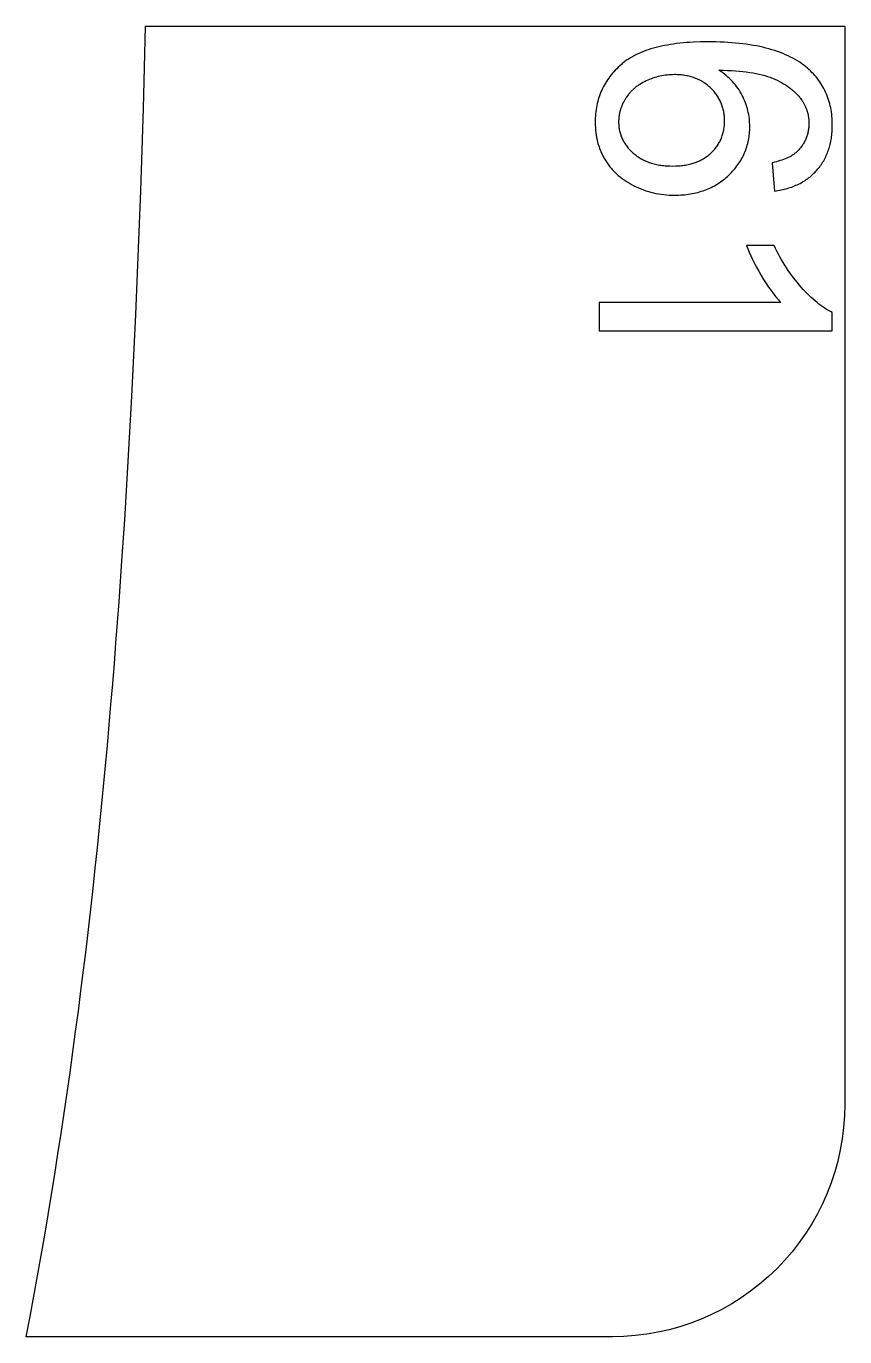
# Model space of a CAD drawing. Extents: x -8894 to -3022, y 6798 to 8329.
# Drawn here: x -5151.3 to -4975.2, y 6798.1 to 7080.1 of the extents above; entities that cross this region are included whole.
import ezdxf

# ---------------------------------------------------------------- set-up
doc = ezdxf.new("R2010")
doc.units = 0
doc.layers.add('LAYER_03', color=7, linetype='CONTINUOUS')
doc.layers.add('STEVILKE', color=7, linetype='CONTINUOUS')

msp = doc.modelspace()

# ---------------------------------------------------------------- linework, layer by layer
at = {"layer": 'LAYER_03'}
msp.add_lwpolyline([(-5025.18, 6798.07), (-5151.27, 6798.07), (-5150.44, 6802.43), (-5149.63, 6806.8), (-5148.83, 6811.17), (-5148.06, 6815.55), (-5147.3, 6819.92), (-5146.56, 6824.3), (-5145.83, 6828.67), (-5145.13, 6833.05), (-5144.44, 6837.43), (-5143.76, 6841.81), (-5143.11, 6846.19), (-5142.47, 6850.58), (-5141.84, 6854.97), (-5141.23, 6859.35), (-5140.64, 6863.74), (-5140.06, 6868.13), (-5139.5, 6872.52), (-5138.95, 6876.92), (-5138.41, 6881.31), (-5137.89, 6885.71), (-5137.39, 6890.1), (-5136.89, 6894.5), (-5136.42, 6898.9), (-5135.95, 6903.3), (-5135.5, 6907.7), (-5135.06, 6912.1), (-5134.63, 6916.51), (-5134.21, 6920.91), (-5133.81, 6925.32), (-5133.42, 6929.73), (-5133.04, 6934.13), (-5132.67, 6938.54), (-5132.31, 6942.95), (-5131.96, 6947.36), (-5131.62, 6951.78), (-5131.3, 6956.19), (-5130.98, 6960.6), (-5130.67, 6965.02), (-5130.09, 6973.85), (-5129.54, 6982.69), (-5129.03, 6991.53), (-5128.56, 7000.37), (-5128.11, 7009.21), (-5127.7, 7018.06), (-5127.32, 7026.91), (-5126.97, 7035.77), (-5126.65, 7044.62), (-5126.35, 7053.48), (-5126.07, 7062.34), (-5125.82, 7071.2), (-5125.59, 7080.07), (-4975.18, 7080.07), (-4975.18, 6848.07, -0.414214)], format="xyb", close=True, dxfattribs=at)
at = {"layer": 'STEVILKE'}
for p, q in [((-5020.03, 7067.03), (-5020.17, 7066.92)), ((-5019.88, 7067.14), (-5020.03, 7067.03)), ((-5019.73, 7067.25), (-5019.88, 7067.14)), ((-5019.58, 7067.36), (-5019.73, 7067.25)), ((-5019.26, 7067.56), (-5019.58, 7067.36)), ((-5018.94, 7067.76), (-5019.26, 7067.56)), ((-5018.61, 7067.95), (-5018.94, 7067.76)), ((-5018.26, 7068.13), (-5018.61, 7067.95)), ((-5017.9, 7068.3), (-5018.26, 7068.13)), ((-5017.54, 7068.46), (-5017.9, 7068.3)), ((-5017.17, 7068.62), (-5017.54, 7068.46)), ((-5016.81, 7068.76), (-5017.17, 7068.62)), ((-5016.44, 7068.89), (-5016.81, 7068.76)), ((-5016.07, 7069.01), (-5016.44, 7068.89)), ((-5015.69, 7069.12), (-5016.07, 7069.01)), ((-5015.32, 7069.22), (-5015.69, 7069.12)), ((-5014.94, 7069.31), (-5015.32, 7069.22)), ((-5014.56, 7069.39), (-5014.94, 7069.31)), ((-5014.17, 7069.46), (-5014.56, 7069.39)), ((-5013.79, 7069.52), (-5014.17, 7069.46)), ((-5013.4, 7069.56), (-5013.79, 7069.52)), ((-5013.01, 7069.6), (-5013.4, 7069.56)), ((-5012.62, 7069.63), (-5013.01, 7069.6)), ((-5012.23, 7069.64), (-5012.62, 7069.63)), ((-5011.84, 7069.65), (-5012.23, 7069.64)), ((-5011.54, 7069.65), (-5011.84, 7069.65)), ((-5011.24, 7069.64), (-5011.54, 7069.65)), ((-5010.94, 7069.62), (-5011.24, 7069.64)), ((-5010.66, 7069.6), (-5010.94, 7069.62)), ((-5010.37, 7069.58), (-5010.66, 7069.6)), ((-5010.09, 7069.55), (-5010.37, 7069.58)), ((-5009.81, 7069.51), (-5010.09, 7069.55)), ((-5009.53, 7069.47), (-5009.81, 7069.51)), ((-5009.26, 7069.42), (-5009.53, 7069.47)), ((-5008.99, 7069.37), (-5009.26, 7069.42)), ((-5008.73, 7069.31), (-5008.99, 7069.37)), ((-5008.47, 7069.24), (-5008.73, 7069.31)), ((-5008.21, 7069.17), (-5008.47, 7069.24)), ((-5007.96, 7069.09), (-5008.21, 7069.17)), ((-5007.71, 7069.01), (-5007.96, 7069.09)), ((-5007.46, 7068.92), (-5007.71, 7069.01)), ((-5007.22, 7068.83), (-5007.46, 7068.92)), ((-5006.98, 7068.73), (-5007.22, 7068.83)), ((-5006.74, 7068.63), (-5006.98, 7068.73)), ((-5006.51, 7068.52), (-5006.74, 7068.63)), ((-5006.28, 7068.4), (-5006.51, 7068.52)), ((-5006.06, 7068.28), (-5006.28, 7068.4)), ((-5005.84, 7068.15), (-5006.06, 7068.28)), ((-5005.62, 7068.02), (-5005.84, 7068.15)), ((-5005.41, 7067.88), (-5005.62, 7068.02)), ((-5005.2, 7067.74), (-5005.41, 7067.88)), ((-5004.99, 7067.59), (-5005.2, 7067.74)), ((-5004.79, 7067.43), (-5004.99, 7067.59)), ((-5004.59, 7067.27), (-5004.79, 7067.43)), ((-5004.39, 7067.1), (-5004.59, 7067.27)), ((-5004.2, 7066.93), (-5004.39, 7067.1)), ((-5004.01, 7066.75), (-5004.2, 7066.93)), ((-5022.5, 7064.23), (-5022.67, 7063.93)), ((-5022.32, 7064.54), (-5022.5, 7064.23)), ((-5022.22, 7064.69), (-5022.32, 7064.54)), ((-5022.12, 7064.83), (-5022.22, 7064.69)), ((-5022.02, 7064.98), (-5022.12, 7064.83)), ((-5021.92, 7065.12), (-5022.02, 7064.98)), ((-5021.81, 7065.27), (-5021.92, 7065.12)), ((-5021.7, 7065.41), (-5021.81, 7065.27)), ((-5021.59, 7065.54), (-5021.7, 7065.41)), ((-5021.47, 7065.68), (-5021.59, 7065.54)), ((-5021.35, 7065.81), (-5021.47, 7065.68)), ((-5021.23, 7065.94), (-5021.35, 7065.81)), ((-5021.11, 7066.07), (-5021.23, 7065.94)), ((-5020.98, 7066.2), (-5021.11, 7066.07)), ((-5020.86, 7066.32), (-5020.98, 7066.2)), ((-5020.73, 7066.45), (-5020.86, 7066.32)), ((-5020.59, 7066.57), (-5020.73, 7066.45)), ((-5020.45, 7066.69), (-5020.59, 7066.57)), ((-5020.32, 7066.8), (-5020.45, 7066.69)), ((-5020.17, 7066.92), (-5020.32, 7066.8)), ((-5003.83, 7066.57), (-5004.01, 7066.75)), ((-5003.65, 7066.38), (-5003.83, 7066.57)), ((-5003.48, 7066.2), (-5003.65, 7066.38)), ((-5003.31, 7066.01), (-5003.48, 7066.2)), ((-5003.15, 7065.81), (-5003.31, 7066.01)), ((-5003, 7065.62), (-5003.15, 7065.81)), ((-5002.85, 7065.42), (-5003, 7065.62)), ((-5002.71, 7065.22), (-5002.85, 7065.42)), ((-5002.57, 7065.02), (-5002.71, 7065.22)), ((-5002.44, 7064.82), (-5002.57, 7065.02)), ((-5002.32, 7064.61), (-5002.44, 7064.82)), ((-5002.2, 7064.4), (-5002.32, 7064.61)), ((-5002.08, 7064.19), (-5002.2, 7064.4)), ((-5001.98, 7063.97), (-5002.08, 7064.19)), ((-5023.62, 7061.42), (-5023.65, 7061.26)), ((-5023.58, 7061.58), (-5023.62, 7061.42)), ((-5023.54, 7061.74), (-5023.58, 7061.58)), ((-5023.5, 7061.9), (-5023.54, 7061.74)), ((-5023.45, 7062.06), (-5023.5, 7061.9)), ((-5023.41, 7062.21), (-5023.45, 7062.06)), ((-5023.35, 7062.37), (-5023.41, 7062.21)), ((-5023.3, 7062.53), (-5023.35, 7062.37)), ((-5023.24, 7062.69), (-5023.3, 7062.53)), ((-5023.12, 7063), (-5023.24, 7062.69)), ((-5022.98, 7063.31), (-5023.12, 7063)), ((-5022.83, 7063.62), (-5022.98, 7063.31)), ((-5022.67, 7063.93), (-5022.83, 7063.62)), ((-5001.87, 7063.76), (-5001.98, 7063.97)), ((-5001.78, 7063.54), (-5001.87, 7063.76)), ((-5001.69, 7063.32), (-5001.78, 7063.54)), ((-5001.6, 7063.09), (-5001.69, 7063.32)), ((-5001.52, 7062.87), (-5001.6, 7063.09)), ((-5001.45, 7062.64), (-5001.52, 7062.87)), ((-5001.38, 7062.41), (-5001.45, 7062.64)), ((-5001.32, 7062.17), (-5001.38, 7062.41)), ((-5001.27, 7061.93), (-5001.32, 7062.17)), ((-5001.22, 7061.7), (-5001.27, 7061.93)), ((-5001.17, 7061.45), (-5001.22, 7061.7)), ((-5001.14, 7061.21), (-5001.17, 7061.45)), ((-5023.82, 7059.95), (-5023.83, 7059.79)), ((-5023.83, 7059.79), (-5023.83, 7059.62)), ((-5023.83, 7059.62), (-5023.83, 7059.46)), ((-5023.83, 7059.46), (-5023.83, 7059.22)), ((-5023.83, 7059.22), (-5023.82, 7058.98)), ((-5023.81, 7060.12), (-5023.82, 7059.95)), ((-5023.82, 7058.98), (-5023.81, 7058.74)), ((-5023.8, 7060.28), (-5023.81, 7060.12)), ((-5023.81, 7058.74), (-5023.78, 7058.5)), ((-5023.78, 7060.45), (-5023.8, 7060.28)), ((-5023.76, 7060.61), (-5023.78, 7060.45)), ((-5023.78, 7058.5), (-5023.76, 7058.27)), ((-5023.74, 7060.77), (-5023.76, 7060.61)), ((-5023.71, 7060.93), (-5023.74, 7060.77)), ((-5023.69, 7061.1), (-5023.71, 7060.93)), ((-5023.65, 7061.26), (-5023.69, 7061.1)), ((-5001.1, 7060.96), (-5001.14, 7061.21)), ((-5001.08, 7060.72), (-5001.1, 7060.96)), ((-5001.1, 7058.42), (-5001.08, 7058.67)), ((-5001.06, 7060.46), (-5001.08, 7060.72)), ((-5001.08, 7058.67), (-5001.06, 7058.92)), ((-5001.04, 7060.21), (-5001.06, 7060.46)), ((-5001.06, 7058.92), (-5001.04, 7059.18)), ((-5001.03, 7059.95), (-5001.04, 7060.21)), ((-5001.04, 7059.18), (-5001.03, 7059.44)), ((-5001.03, 7059.7), (-5001.03, 7059.95)), ((-5001.03, 7059.44), (-5001.03, 7059.7)), ((-5023.76, 7058.27), (-5023.72, 7058.04)), ((-5023.72, 7058.04), (-5023.68, 7057.81)), ((-5023.68, 7057.81), (-5023.64, 7057.58)), ((-5023.64, 7057.58), (-5023.59, 7057.36)), ((-5023.59, 7057.36), (-5023.53, 7057.14)), ((-5023.53, 7057.14), (-5023.46, 7056.91)), ((-5023.46, 7056.91), (-5023.39, 7056.7)), ((-5023.39, 7056.7), (-5023.32, 7056.48)), ((-5023.32, 7056.48), (-5023.23, 7056.27)), ((-5023.23, 7056.27), (-5023.14, 7056.05)), ((-5023.14, 7056.05), (-5023.05, 7055.84)), ((-5023.05, 7055.84), (-5022.95, 7055.64)), ((-5001.98, 7055.43), (-5001.87, 7055.65)), ((-5001.87, 7055.65), (-5001.78, 7055.86)), ((-5001.78, 7055.86), (-5001.69, 7056.08)), ((-5001.69, 7056.08), (-5001.6, 7056.3)), ((-5001.6, 7056.3), (-5001.52, 7056.53)), ((-5001.52, 7056.53), (-5001.45, 7056.75)), ((-5001.45, 7056.75), (-5001.38, 7056.98)), ((-5001.38, 7056.98), (-5001.32, 7057.22)), ((-5001.32, 7057.22), (-5001.27, 7057.45)), ((-5001.27, 7057.45), (-5001.22, 7057.69)), ((-5001.22, 7057.69), (-5001.17, 7057.93)), ((-5001.17, 7057.93), (-5001.14, 7058.17)), ((-5001.14, 7058.17), (-5001.1, 7058.42)), ((-5022.95, 7055.64), (-5022.84, 7055.43)), ((-5022.84, 7055.43), (-5022.73, 7055.23)), ((-5022.73, 7055.23), (-5022.61, 7055.03)), ((-5022.61, 7055.03), (-5022.48, 7054.83)), ((-5022.48, 7054.83), (-5022.35, 7054.63)), ((-5022.35, 7054.63), (-5022.21, 7054.44)), ((-5022.21, 7054.44), (-5022.07, 7054.24)), ((-5022.07, 7054.24), (-5021.92, 7054.05)), ((-5021.92, 7054.05), (-5021.76, 7053.86)), ((-5021.76, 7053.86), (-5021.6, 7053.68)), ((-5021.6, 7053.68), (-5021.43, 7053.49)), ((-5021.43, 7053.49), (-5021.26, 7053.31)), ((-5021.26, 7053.31), (-5021.08, 7053.13)), ((-5021.08, 7053.13), (-5020.89, 7052.95)), ((-5020.89, 7052.95), (-5020.7, 7052.78)), ((-5004.01, 7052.74), (-5003.83, 7052.92)), ((-5003.83, 7052.92), (-5003.65, 7053.09)), ((-5003.65, 7053.09), (-5003.48, 7053.27)), ((-5003.48, 7053.27), (-5003.31, 7053.46)), ((-5003.31, 7053.46), (-5003.15, 7053.64)), ((-5003.15, 7053.64), (-5003, 7053.83)), ((-5003, 7053.83), (-5002.85, 7054.02)), ((-5002.85, 7054.02), (-5002.71, 7054.21)), ((-5002.71, 7054.21), (-5002.57, 7054.41)), ((-5002.57, 7054.41), (-5002.44, 7054.61)), ((-5002.44, 7054.61), (-5002.32, 7054.81)), ((-5002.32, 7054.81), (-5002.2, 7055.01)), ((-5002.2, 7055.01), (-5002.08, 7055.22)), ((-5002.08, 7055.22), (-5001.98, 7055.43)), ((-5020.7, 7052.78), (-5020.5, 7052.6)), ((-5020.5, 7052.6), (-5020.3, 7052.44)), ((-5020.3, 7052.44), (-5020.09, 7052.28)), ((-5020.09, 7052.28), (-5019.88, 7052.12)), ((-5019.88, 7052.12), (-5019.66, 7051.97)), ((-5019.66, 7051.97), (-5019.44, 7051.83)), ((-5019.44, 7051.83), (-5019.22, 7051.69)), ((-5019.22, 7051.69), (-5018.99, 7051.55)), ((-5018.99, 7051.55), (-5018.76, 7051.43)), ((-5018.76, 7051.43), (-5018.52, 7051.3)), ((-5018.52, 7051.3), (-5018.28, 7051.19)), ((-5018.28, 7051.19), (-5018.03, 7051.07)), ((-5018.03, 7051.07), (-5017.78, 7050.97)), ((-5017.78, 7050.97), (-5017.52, 7050.87)), ((-5017.52, 7050.87), (-5017.26, 7050.77)), ((-5017.26, 7050.77), (-5017, 7050.68)), ((-5017, 7050.68), (-5016.73, 7050.6)), ((-5016.73, 7050.6), (-5016.46, 7050.52)), ((-5016.46, 7050.52), (-5016.18, 7050.44)), ((-5016.18, 7050.44), (-5015.9, 7050.37)), ((-5015.9, 7050.37), (-5015.61, 7050.31)), ((-5015.61, 7050.31), (-5015.32, 7050.25)), ((-5015.32, 7050.25), (-5015.03, 7050.2)), ((-5015.03, 7050.2), (-5014.73, 7050.16)), ((-5014.73, 7050.16), (-5014.43, 7050.12)), ((-5014.43, 7050.12), (-5014.12, 7050.08)), ((-5014.12, 7050.08), (-5013.8, 7050.05)), ((-5013.8, 7050.05), (-5013.49, 7050.03)), ((-5013.49, 7050.03), (-5013.17, 7050.01)), ((-5013.17, 7050.01), (-5012.84, 7049.99)), ((-5011.54, 7049.99), (-5011.22, 7050.01)), ((-5011.22, 7050.01), (-5010.92, 7050.03)), ((-5010.92, 7050.03), (-5010.61, 7050.05)), ((-5010.61, 7050.05), (-5010.31, 7050.08)), ((-5010.31, 7050.08), (-5010.02, 7050.11)), ((-5010.02, 7050.11), (-5009.72, 7050.15)), ((-5009.72, 7050.15), (-5009.44, 7050.2)), ((-5009.44, 7050.2), (-5009.15, 7050.25)), ((-5009.15, 7050.25), (-5008.87, 7050.31)), ((-5008.87, 7050.31), (-5008.6, 7050.37)), ((-5008.6, 7050.37), (-5008.33, 7050.44)), ((-5008.33, 7050.44), (-5008.06, 7050.51)), ((-5008.06, 7050.51), (-5007.8, 7050.59)), ((-5007.8, 7050.59), (-5007.55, 7050.67)), ((-5007.55, 7050.67), (-5007.29, 7050.76)), ((-5007.29, 7050.76), (-5007.04, 7050.86)), ((-5007.04, 7050.86), (-5006.8, 7050.96)), ((-5006.8, 7050.96), (-5006.56, 7051.06)), ((-5006.56, 7051.06), (-5006.32, 7051.17)), ((-5006.32, 7051.17), (-5006.09, 7051.29)), ((-5006.09, 7051.29), (-5005.87, 7051.41)), ((-5005.87, 7051.41), (-5005.64, 7051.53)), ((-5005.64, 7051.53), (-5005.42, 7051.67)), ((-5005.42, 7051.67), (-5005.21, 7051.8)), ((-5005.21, 7051.8), (-5005, 7051.95)), ((-5005, 7051.95), (-5004.79, 7052.1)), ((-5004.79, 7052.1), (-5004.59, 7052.25)), ((-5004.59, 7052.25), (-5004.4, 7052.41)), ((-5004.4, 7052.41), (-5004.2, 7052.57)), ((-5004.2, 7052.57), (-5004.01, 7052.74)), ((-5012.84, 7049.99), (-5012.18, 7049.98)), ((-5012.18, 7049.98), (-5011.54, 7049.99))]:
    msp.add_line(p, q, dxfattribs=at)
for points in [[(-4990.3, 7044.6), (-4989.93, 7044.65), (-4989.58, 7044.7), (-4989.22, 7044.76), (-4988.88, 7044.83), (-4988.54, 7044.9), (-4988.2, 7044.98), (-4987.87, 7045.07), (-4987.54, 7045.16), (-4987.22, 7045.26), (-4986.9, 7045.36), (-4986.59, 7045.47), (-4986.28, 7045.58), (-4985.98, 7045.7), (-4985.68, 7045.83), (-4985.39, 7045.96), (-4985.1, 7046.1), (-4984.81, 7046.24), (-4984.54, 7046.39), (-4984.26, 7046.55), (-4984, 7046.71), (-4983.73, 7046.88), (-4983.47, 7047.05), (-4983.22, 7047.23), (-4982.97, 7047.42), (-4982.73, 7047.61), (-4982.49, 7047.81), (-4982.26, 7048.01), (-4982.03, 7048.22), (-4981.8, 7048.43), (-4981.58, 7048.65), (-4981.37, 7048.88), (-4981.16, 7049.11), (-4980.96, 7049.35), (-4980.76, 7049.59), (-4980.57, 7049.84), (-4980.39, 7050.09), (-4980.21, 7050.34), (-4980.04, 7050.6), (-4979.87, 7050.86), (-4979.71, 7051.13), (-4979.56, 7051.4), (-4979.42, 7051.67), (-4979.28, 7051.95), (-4979.15, 7052.24), (-4979.02, 7052.52), (-4978.9, 7052.82), (-4978.79, 7053.11), (-4978.68, 7053.41), (-4978.58, 7053.72), (-4978.49, 7054.02), (-4978.4, 7054.34), (-4978.32, 7054.65), (-4978.25, 7054.97), (-4978.18, 7055.3), (-4978.12, 7055.63), (-4978.06, 7055.96), (-4978.01, 7056.3), (-4977.97, 7056.64), (-4977.94, 7056.98), (-4977.91, 7057.33), (-4977.88, 7057.69), (-4977.87, 7058.05), (-4977.86, 7058.41), (-4977.86, 7058.78), (-4977.86, 7059.27), (-4977.88, 7059.75), (-4977.91, 7060.23), (-4977.94, 7060.7), (-4977.99, 7061.17), (-4978.06, 7061.63), (-4978.13, 7062.08), (-4978.21, 7062.53), (-4978.31, 7062.97), (-4978.41, 7063.4), (-4978.53, 7063.83), (-4978.66, 7064.25), (-4978.8, 7064.67), (-4978.95, 7065.07), (-4979.11, 7065.48), (-4979.29, 7065.87), (-4979.47, 7066.26), (-4979.67, 7066.65), (-4979.87, 7067.02), (-4980.09, 7067.39), (-4980.32, 7067.76), (-4980.56, 7068.12), (-4980.81, 7068.47), (-4981.08, 7068.82), (-4981.35, 7069.15), (-4981.64, 7069.49), (-4981.93, 7069.81), (-4982.24, 7070.13), (-4982.56, 7070.45), (-4982.89, 7070.76), (-4983.23, 7071.06), (-4983.58, 7071.35), (-4984, 7071.68), (-4984.43, 7072), (-4984.88, 7072.31), (-4985.35, 7072.61), (-4985.83, 7072.89), (-4986.33, 7073.17), (-4986.84, 7073.44), (-4987.36, 7073.69), (-4987.91, 7073.94), (-4988.46, 7074.17), (-4989.04, 7074.4), (-4989.63, 7074.61), (-4990.23, 7074.82), (-4990.85, 7075.01), (-4991.49, 7075.19), (-4992.14, 7075.37), (-4992.8, 7075.53), (-4993.48, 7075.68), (-4994.18, 7075.82), (-4994.89, 7075.95), (-4995.62, 7076.07), (-4996.36, 7076.18), (-4997.12, 7076.28), (-4997.9, 7076.37), (-4998.69, 7076.45), (-4999.49, 7076.52), (-5000.31, 7076.57), (-5001.15, 7076.62), (-5002, 7076.66), (-5002.86, 7076.68), (-5003.75, 7076.7), (-5004.64, 7076.7), (-5006.23, 7076.68), (-5007.77, 7076.63), (-5008.51, 7076.59), (-5009.24, 7076.53), (-5009.96, 7076.47), (-5010.66, 7076.4), (-5011.35, 7076.32), (-5012.03, 7076.23), (-5012.68, 7076.13), (-5013.33, 7076.02), (-5013.96, 7075.9), (-5014.58, 7075.78), (-5015.18, 7075.64), (-5015.77, 7075.49), (-5016.34, 7075.34), (-5016.9, 7075.17), (-5017.45, 7075), (-5017.98, 7074.81), (-5018.49, 7074.62), (-5019, 7074.42), (-5019.49, 7074.2), (-5019.96, 7073.98), (-5020.42, 7073.75), (-5020.86, 7073.51), (-5021.3, 7073.26), (-5021.71, 7073), (-5022.11, 7072.73), (-5022.5, 7072.45), (-5022.88, 7072.16), (-5023.06, 7072.01), (-5023.24, 7071.86), (-5023.58, 7071.56), (-5023.92, 7071.25), (-5024.24, 7070.93), (-5024.56, 7070.61), (-5024.86, 7070.28), (-5025.15, 7069.95), (-5025.43, 7069.61), (-5025.7, 7069.27), (-5025.96, 7068.92), (-5026.21, 7068.56), (-5026.45, 7068.2), (-5026.67, 7067.84), (-5026.89, 7067.46), (-5027.09, 7067.09), (-5027.29, 7066.7), (-5027.47, 7066.32), (-5027.64, 7065.92), (-5027.8, 7065.52), (-5027.95, 7065.12), (-5028.08, 7064.71), (-5028.21, 7064.29), (-5028.33, 7063.87), (-5028.43, 7063.44), (-5028.52, 7063.01), (-5028.61, 7062.57), (-5028.68, 7062.13), (-5028.74, 7061.68), (-5028.79, 7061.23), (-5028.83, 7060.77), (-5028.86, 7060.3), (-5028.87, 7059.83), (-5028.88, 7059.35), (-5028.87, 7058.8), (-5028.84, 7058.25), (-5028.8, 7057.7), (-5028.74, 7057.16), (-5028.67, 7056.64), (-5028.58, 7056.11), (-5028.47, 7055.6), (-5028.34, 7055.09), (-5028.27, 7054.84), (-5028.2, 7054.6), (-5028.12, 7054.35), (-5028.04, 7054.1), (-5027.95, 7053.86), (-5027.86, 7053.62), (-5027.77, 7053.38), (-5027.67, 7053.14), (-5027.57, 7052.91), (-5027.46, 7052.67), (-5027.35, 7052.44), (-5027.23, 7052.21), (-5027.11, 7051.98), (-5026.99, 7051.76), (-5026.86, 7051.53), (-5026.73, 7051.31), (-5026.59, 7051.09), (-5026.45, 7050.87), (-5026.31, 7050.66), (-5026.16, 7050.45), (-5026.01, 7050.24), (-5025.86, 7050.04), (-5025.7, 7049.83), (-5025.54, 7049.63), (-5025.37, 7049.44), (-5025.2, 7049.24), (-5025.03, 7049.05), (-5024.85, 7048.87), (-5024.67, 7048.68), (-5024.49, 7048.5), (-5024.3, 7048.32), (-5024.11, 7048.15), (-5023.91, 7047.97), (-5023.72, 7047.8), (-5023.51, 7047.64), (-5023.31, 7047.47), (-5022.88, 7047.15), (-5022.45, 7046.85), (-5021.99, 7046.55), (-5021.52, 7046.27), (-5021.04, 7046), (-5020.54, 7045.74), (-5020.04, 7045.49), (-5019.52, 7045.26), (-5019.01, 7045.05), (-5018.48, 7044.85), (-5017.95, 7044.67), (-5017.42, 7044.5), (-5016.88, 7044.35), (-5016.34, 7044.22), (-5015.79, 7044.1), (-5015.24, 7044), (-5014.68, 7043.91), (-5014.11, 7043.84), (-5013.54, 7043.78), (-5012.97, 7043.74), (-5012.39, 7043.72), (-5011.8, 7043.71), (-5011.36, 7043.71), (-5010.92, 7043.73), (-5010.48, 7043.75), (-5010.05, 7043.78), (-5009.63, 7043.82), (-5009.21, 7043.86), (-5008.8, 7043.92), (-5008.39, 7043.98), (-5007.98, 7044.05), (-5007.59, 7044.13), (-5007.19, 7044.22), (-5006.81, 7044.32), (-5006.42, 7044.42), (-5006.04, 7044.54), (-5005.67, 7044.66), (-5005.3, 7044.79), (-5004.94, 7044.93), (-5004.59, 7045.07), (-5004.23, 7045.23), (-5003.89, 7045.39), (-5003.55, 7045.57), (-5003.21, 7045.75), (-5002.88, 7045.94), (-5002.55, 7046.14), (-5002.23, 7046.34), (-5001.91, 7046.56), (-5001.6, 7046.78), (-5001.3, 7047.01), (-5001, 7047.25), (-5000.7, 7047.5), (-5000.41, 7047.76), (-5000.13, 7048.02), (-4999.85, 7048.29), (-4999.58, 7048.57), (-4999.32, 7048.85), (-4999.07, 7049.13), (-4998.83, 7049.41), (-4998.59, 7049.7), (-4998.37, 7050), (-4998.15, 7050.29), (-4997.95, 7050.59), (-4997.75, 7050.89), (-4997.56, 7051.2), (-4997.38, 7051.51), (-4997.2, 7051.83), (-4997.04, 7052.14), (-4996.89, 7052.46), (-4996.74, 7052.79), (-4996.6, 7053.12), (-4996.48, 7053.45), (-4996.36, 7053.78), (-4996.25, 7054.12), (-4996.15, 7054.47), (-4996.05, 7054.81), (-4995.97, 7055.16), (-4995.89, 7055.52), (-4995.83, 7055.87), (-4995.77, 7056.23), (-4995.72, 7056.6), (-4995.68, 7056.96), (-4995.65, 7057.33), (-4995.63, 7057.71), (-4995.62, 7058.09), (-4995.61, 7058.47), (-4995.62, 7058.91), (-4995.64, 7059.34), (-4995.67, 7059.77), (-4995.71, 7060.2), (-4995.77, 7060.63), (-4995.84, 7061.06), (-4995.93, 7061.48), (-4996.02, 7061.9), (-4996.13, 7062.32), (-4996.25, 7062.74), (-4996.39, 7063.15), (-4996.53, 7063.56), (-4996.69, 7063.97), (-4996.86, 7064.38), (-4997.05, 7064.78), (-4997.25, 7065.18), (-4997.46, 7065.58), (-4997.68, 7065.97), (-4997.92, 7066.35), (-4998.17, 7066.72), (-4998.44, 7067.09), (-4998.72, 7067.45), (-4999.01, 7067.8), (-4999.32, 7068.14), (-4999.64, 7068.47), (-4999.97, 7068.8), (-5000.32, 7069.12), (-5000.68, 7069.43), (-5001.05, 7069.74), (-5001.44, 7070.03), (-5001.84, 7070.32), (-5002.26, 7070.6), (-5001.33, 7070.59), (-5000.44, 7070.56), (-4999.57, 7070.52), (-4998.72, 7070.47), (-4997.91, 7070.4), (-4997.12, 7070.33), (-4996.36, 7070.24), (-4995.62, 7070.13), (-4994.91, 7070.02), (-4994.23, 7069.89), (-4993.58, 7069.75), (-4992.95, 7069.6), (-4992.35, 7069.43), (-4991.77, 7069.26), (-4991.5, 7069.16), (-4991.22, 7069.07), (-4990.96, 7068.97), (-4990.7, 7068.86), (-4990.2, 7068.65), (-4989.72, 7068.43), (-4989.25, 7068.19), (-4988.8, 7067.95), (-4988.36, 7067.7), (-4987.94, 7067.44), (-4987.53, 7067.17), (-4987.13, 7066.89), (-4986.94, 7066.74), (-4986.76, 7066.6), (-4986.57, 7066.45), (-4986.39, 7066.3), (-4986.22, 7066.14), (-4986.05, 7065.99), (-4985.88, 7065.83), (-4985.71, 7065.67), (-4985.55, 7065.51), (-4985.4, 7065.34), (-4985.24, 7065.17), (-4985.09, 7065), (-4984.95, 7064.83), (-4984.81, 7064.65), (-4984.67, 7064.48), (-4984.43, 7064.16), (-4984.34, 7064.02), (-4984.24, 7063.88), (-4984.15, 7063.73), (-4984.06, 7063.59), (-4983.98, 7063.44), (-4983.9, 7063.29), (-4983.82, 7063.14), (-4983.74, 7062.99), (-4983.67, 7062.84), (-4983.6, 7062.69), (-4983.54, 7062.53), (-4983.48, 7062.38), (-4983.42, 7062.22), (-4983.36, 7062.06), (-4983.31, 7061.9), (-4983.26, 7061.74), (-4983.21, 7061.58), (-4983.17, 7061.41), (-4983.13, 7061.25), (-4983.09, 7061.08), (-4983.06, 7060.91), (-4983.03, 7060.74), (-4983, 7060.57), (-4982.98, 7060.4), (-4982.96, 7060.22), (-4982.94, 7060.05), (-4982.92, 7059.87), (-4982.91, 7059.69), (-4982.91, 7059.51), (-4982.9, 7059.33), (-4982.9, 7059.15), (-4982.9, 7058.92), (-4982.91, 7058.7), (-4982.92, 7058.48), (-4982.94, 7058.26), (-4982.96, 7058.04), (-4982.99, 7057.82), (-4983.02, 7057.61), (-4983.06, 7057.4), (-4983.11, 7057.19), (-4983.16, 7056.98), (-4983.21, 7056.78), (-4983.27, 7056.58), (-4983.33, 7056.38), (-4983.4, 7056.18), (-4983.48, 7055.99), (-4983.56, 7055.79), (-4983.64, 7055.6), (-4983.73, 7055.41), (-4983.82, 7055.23), (-4983.92, 7055.04), (-4984.03, 7054.86), (-4984.14, 7054.68), (-4984.26, 7054.51), (-4984.38, 7054.33), (-4984.5, 7054.16), (-4984.63, 7053.99), (-4984.77, 7053.82), (-4984.91, 7053.66), (-4985.05, 7053.49), (-4985.21, 7053.33), (-4985.36, 7053.17), (-4985.52, 7053.02), (-4985.63, 7052.92), (-4985.74, 7052.83), (-4985.85, 7052.74), (-4985.96, 7052.65), (-4986.08, 7052.56), (-4986.21, 7052.48), (-4986.33, 7052.39), (-4986.47, 7052.31), (-4986.6, 7052.23), (-4986.74, 7052.14), (-4986.88, 7052.06), (-4987.03, 7051.99), (-4987.33, 7051.83), (-4987.65, 7051.69), (-4987.99, 7051.54), (-4988.34, 7051.41), (-4988.71, 7051.28), (-4989.09, 7051.15), (-4989.49, 7051.03), (-4989.9, 7050.91), (-4990.33, 7050.8), (-4990.77, 7050.7)], [(-4988.93, 7020.64), (-5028.03, 7020.64), (-5028.03, 7014.5), (-4977.86, 7014.5), (-4977.86, 7018.46), (-4978.26, 7018.66), (-4978.67, 7018.89), (-4979.08, 7019.13), (-4979.49, 7019.4), (-4979.9, 7019.68), (-4980.31, 7019.97), (-4980.73, 7020.29), (-4981.14, 7020.62), (-4981.56, 7020.97), (-4981.98, 7021.34), (-4982.4, 7021.72), (-4982.83, 7022.12), (-4983.25, 7022.54), (-4983.68, 7022.98), (-4984.11, 7023.44), (-4984.54, 7023.91), (-4984.96, 7024.39), (-4985.38, 7024.89), (-4985.79, 7025.4), (-4986.19, 7025.91), (-4986.59, 7026.44), (-4986.97, 7026.98), (-4987.35, 7027.53), (-4987.72, 7028.08), (-4988.08, 7028.65), (-4988.44, 7029.23), (-4988.79, 7029.82), (-4989.12, 7030.41), (-4989.45, 7031.02), (-4989.78, 7031.64), (-4990.09, 7032.27), (-4990.4, 7032.91), (-4996.33, 7032.91), (-4996.05, 7032.18), (-4995.73, 7031.43), (-4995.39, 7030.66), (-4995.01, 7029.86), (-4994.59, 7029.04), (-4994.15, 7028.2), (-4993.67, 7027.34), (-4993.16, 7026.45), (-4992.63, 7025.57), (-4992.1, 7024.74), (-4991.57, 7023.94), (-4991.05, 7023.2), (-4990.52, 7022.49), (-4989.99, 7021.83), (-4989.46, 7021.21), (-4989.2, 7020.92)]]:
    msp.add_lwpolyline(points, close=True, dxfattribs=at)

doc.saveas('drawing.dxf')
